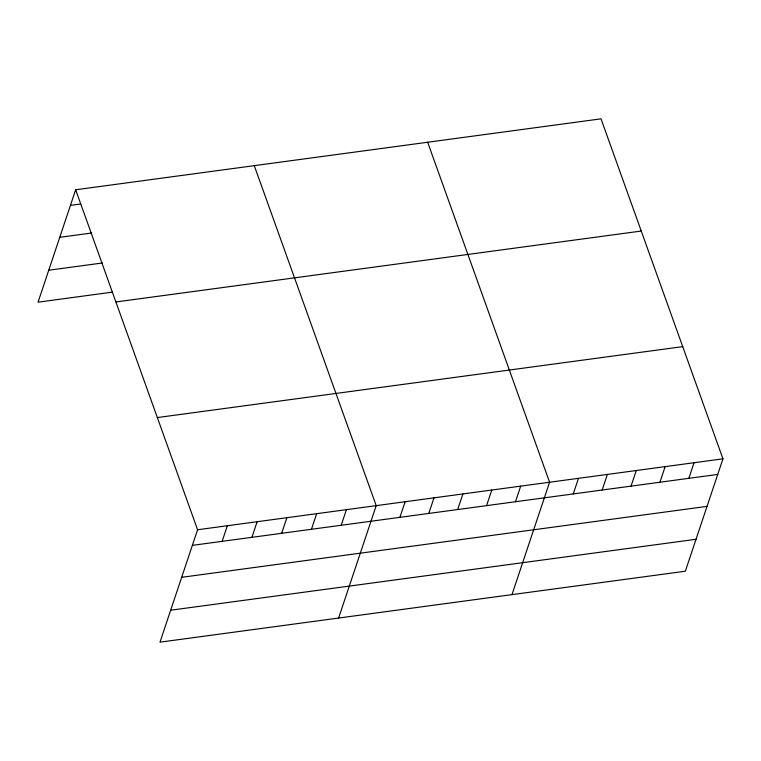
<?xml version="1.0" encoding="UTF-8"?>
<svg xmlns="http://www.w3.org/2000/svg" width="761" height="761" viewBox="0 0 761 761"><rect width="100%" height="100%" fill="white"/><g stroke="black" fill="none" stroke-linecap="round" stroke-linejoin="round"><path stroke-width="1.14" d="M75.662 189.774L197.584 529.761L159.981 642.16L685.338 571.226L722.95 458.826L601.019 118.84L75.662 189.774L38.05 302.174L112.476 292.119M222.136 541.347L227.358 525.737M251.91 537.323L257.132 521.723M281.675 533.299L286.897 517.699M311.449 529.285L316.671 513.685M341.223 525.261L346.436 509.661M338.607 618.046L376.21 505.646L254.279 165.66M399.886 517.347L405.109 501.746M428.776 513.447L433.998 497.837M457.675 509.537L462.897 493.937M486.574 505.637L491.787 490.036M515.463 501.737L520.686 486.136M511.972 594.636L549.585 482.236L427.653 142.25M573.252 493.937L578.474 478.336M602.151 490.036L607.373 474.436M631.04 486.136L636.263 470.536M659.939 482.236L665.162 466.626M688.838 478.336L694.051 462.726M70.44 205.375L80.742 203.986M59.748 237.318L91.815 232.99M48.742 270.231L102.554 262.964M115.891 301.965L641.257 231.04M157.346 417.561L682.712 346.635M197.584 529.761L722.95 458.826M192.371 545.361L717.728 474.426M181.679 577.304L707.045 506.369M170.664 610.217L696.03 539.283"/></g></svg>
